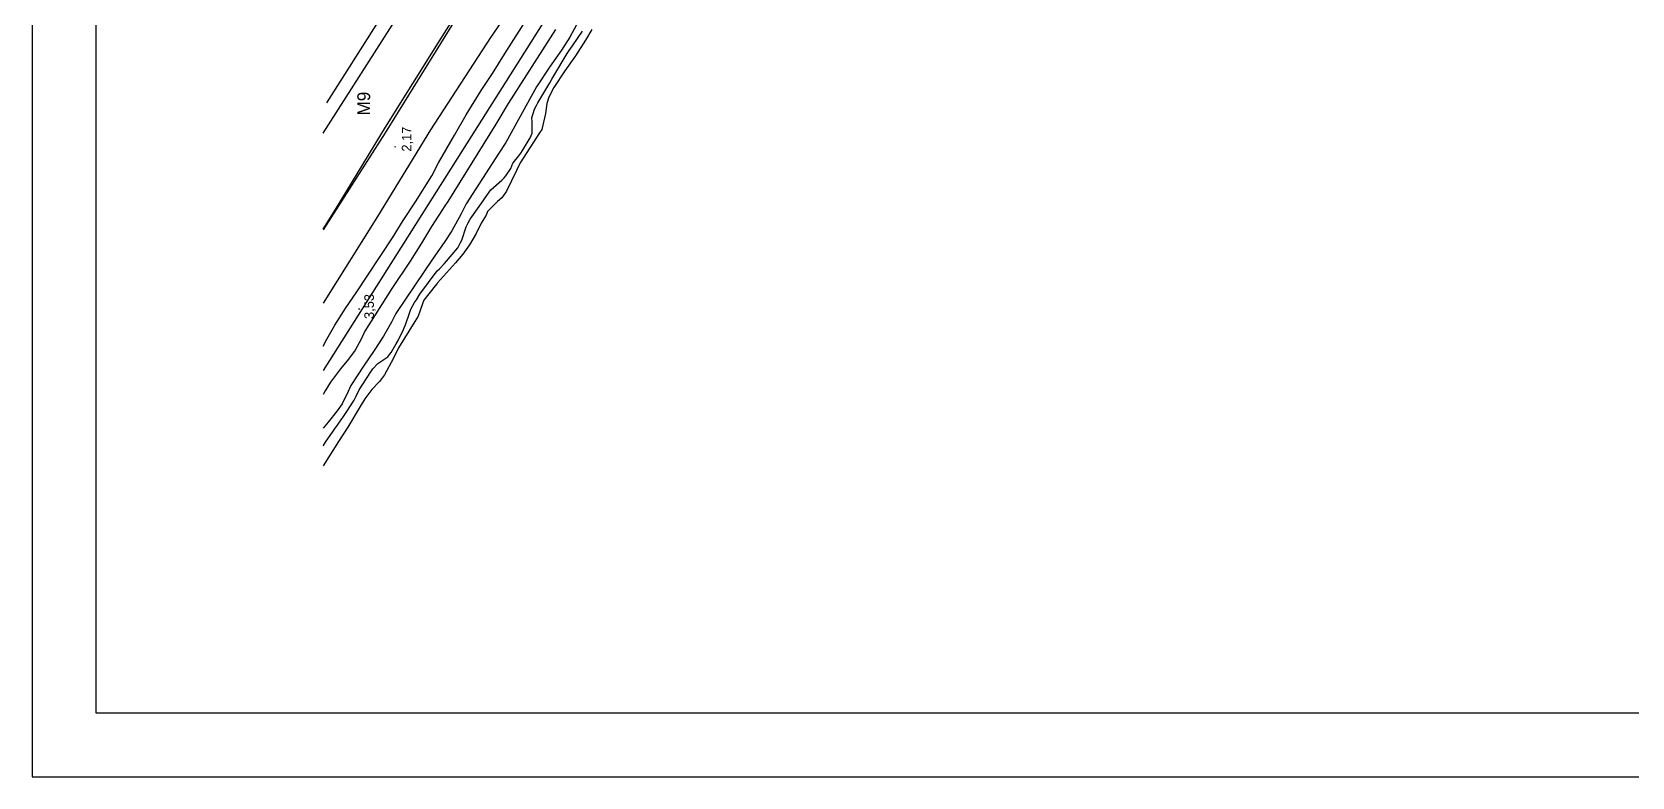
# Model space of a CAD drawing. Extents: x 731654 to 732244, y 4380181 to 4381208.
# Drawn here: x 731654.5 to 731904.6, y 4380181 to 4380297.4 of the extents above; entities that cross this region are included whole.
import ezdxf
from ezdxf.enums import TextEntityAlignment as Align

# ---------------------------------------------------------------- set-up
doc = ezdxf.new("R2010")
doc.units = 0
doc.linetypes.add('DASHED', pattern=[0])
doc.linetypes.add('HIDDEN', pattern=[0])
doc.layers.get('0').update_dxf_attribs({"linetype": 'CONTINUOUS'})
for name, color, linetype in [('14', 7, 'CONTINUOUS'), ('24', 7, 'CONTINUOUS'), ('39', 7, 'CONTINUOUS'), ('40', 7, 'CONTINUOUS'), ('44', 7, 'CONTINUOUS'), ('48', 7, 'CONTINUOUS'), ('8', 7, 'CONTINUOUS'), ('9', 7, 'CONTINUOUS')]:
    doc.layers.add(name, color=color, linetype=linetype)

msp = doc.modelspace()

# ---------------------------------------------------------------- linework, layer by layer
at = {"layer": '14', "color": 0, "linetype": 'CONTINUOUS'}
msp.add_lwpolyline([(731700.57, 4380286.32), (731716.75, 4380311.8), (731751.79, 4380366.81), (731787.58, 4380424.44), (731832.13, 4380494.25), (731879.71, 4380569.63), (731912.51, 4380621.17)], dxfattribs=at)
at = {"layer": '24', "color": 0, "linetype": 'CONTINUOUS'}
msp.add_lwpolyline([(731742, 4380297.81), (731741, 4380296.12), (731739.43, 4380293.69), (731737.78, 4380291.35), (731736.06, 4380288.73), (731735.28, 4380287.23), (731734.99, 4380286.23), (731734.74, 4380284.69), (731734.19, 4380282.17), (731733.85, 4380281.67), (731730.78, 4380276.98), (731730.23, 4380275.78), (731728.66, 4380272.53), (731727.94, 4380271.5), (731727.26, 4380270.9), (731725.72, 4380269.34), (731725.47, 4380268.76), (731724.73, 4380267.54), (731723.93, 4380265.9), (731722.9, 4380264.15), (731721.84, 4380262.67), (731720.67, 4380261.35), (731717.88, 4380258.19), (731717.83, 4380258.12), (731717.5, 4380257.73), (731715.72, 4380255.5), (731715.56, 4380254.92), (731714.85, 4380252.98), (731714.33, 4380252.17), (731711.78, 4380248.04), (731710.98, 4380246.42), (731709.58, 4380243.83), (731708.8, 4380242.8), (731707.62, 4380241.53), (731706.52, 4380240.1), (731705.82, 4380238.88), (731703.89, 4380235.65), (731702.43, 4380233.44), (731700, 4380229.63)], dxfattribs=at)
at = {"layer": '39', "color": 0, "linetype": 'CONTINUOUS'}
msp.add_lwpolyline([(732138.29, 4380958.72), (732084.2, 4380873.63), (732030.91, 4380789.25), (731976.5, 4380705.14), (731922.83, 4380620.78), (731869.45, 4380536.25), (731815.74, 4380451.33), (731762.28, 4380366.57), (731709.68, 4380281.67), (731700, 4380266.52)], dxfattribs=at)
at = {"layer": '40', "color": 0, "linetype": 'CONTINUOUS'}
msp.add_lwpolyline([(732168.46, 4380994.14), (732149.24, 4380954.55), (731700, 4380244.54)], dxfattribs=at)
at = {"layer": '44', "color": 0, "linetype": 'CONTINUOUS'}
for points in [[(731700, 4380248.33), (731700.56, 4380249.41), (731701.84, 4380251.58), (731703.55, 4380254.29), (731705.18, 4380256.66), (731710.86, 4380265.23), (731712.54, 4380267.96), (731714.44, 4380270.88), (731716.98, 4380274.94), (731718.06, 4380276.94), (731720.52, 4380281.31), (731722.38, 4380284.46), (731724.71, 4380288.25), (731726.46, 4380290.91), (731728.37, 4380293.94), (731738.86, 4380310.5)], [(731739.62, 4380298.51), (731738.55, 4380296.61), (731737.25, 4380294.59), (731735.49, 4380292.05), (731733.36, 4380288.85), (731732.54, 4380287.31), (731728.56, 4380280.14), (731727.45, 4380278.48), (731722.36, 4380270.56), (731721.57, 4380269), (731720.1, 4380266.33), (731718.94, 4380264.54), (731717.2, 4380262.05), (731711.39, 4380253.41), (731710.71, 4380252.07), (731709.45, 4380249.88), (731708, 4380247.62), (731706.32, 4380245.21), (731704.31, 4380242.19), (731703.91, 4380241.21), (731702.96, 4380239.3), (731702.21, 4380238.21), (731700.81, 4380236.46), (731700, 4380235.48)], [(731736.35, 4380297.82), (731728.95, 4380286.21), (731727.01, 4380283.03), (731719.49, 4380270.9), (731718.94, 4380270.09), (731718.65, 4380269.67), (731716.93, 4380267.01), (731715.38, 4380264.42), (731713.59, 4380261.61), (731710.75, 4380257.32), (731706.52, 4380250.67), (731705.94, 4380249.4), (731704.99, 4380247.71), (731703.99, 4380246.3), (731702.7, 4380244.76), (731701.14, 4380242.69), (731700.32, 4380241.32), (731700, 4380240.74)], [(731738.48, 4380294.54), (731738.96, 4380295.23), (731740.57, 4380297.53)], [(731700, 4380232.73), (731700.05, 4380232.81), (731700.39, 4380233.33), (731701.58, 4380235.04), (731701.89, 4380235.48), (731702.09, 4380235.76), (731703.18, 4380237.33), (731703.49, 4380237.79), (731703.73, 4380238.13), (731704.84, 4380239.9), (731705.18, 4380240.5), (731705.64, 4380241.48), (731707.45, 4380244.31), (731707.76, 4380244.75), (731708.54, 4380245.62), (731710.1, 4380246.67), (731710.43, 4380247.05), (731710.65, 4380247.33), (731711.41, 4380248.69), (731711.73, 4380249.19), (731711.78, 4380249.29), (731712.58, 4380250.92), (731712.93, 4380251.79), (731713.43, 4380253.34), (731713.7, 4380254.1), (731714.27, 4380255.12), (731714.58, 4380255.58), (731715.13, 4380256.42), (731717.81, 4380260.07), (731718.17, 4380260.42), (731719, 4380261.23), (731721.05, 4380263.67), (731721.4, 4380264.42), (731721.67, 4380264.89), (731722.34, 4380266.98), (731722.67, 4380267.6), (731723.01, 4380268.14), (731725.03, 4380271.04), (731725.35, 4380271.48), (731726.24, 4380272.75), (731727.92, 4380274.28), (731728.29, 4380274.62), (731728.56, 4380274.94), (731729.32, 4380276.09), (731729.68, 4380276.92), (731729.69, 4380276.94), (731730.58, 4380278.04), (731730.89, 4380278.48), (731731.16, 4380278.88), (731732.36, 4380280.85), (731732.66, 4380281.6), (731732.66, 4380283.37), (731732.63, 4380283.98), (731733.02, 4380285.33), (731733.35, 4380285.94), (731733.57, 4380286.34), (731735.43, 4380289.48), (731735.75, 4380290.04), (731736.08, 4380290.58), (731738.16, 4380294.03), (731738.48, 4380294.54)]]:
    msp.add_lwpolyline(points, dxfattribs=at)
at = {"layer": '8', "color": 0, "linetype": 'DASHED'}
msp.add_lwpolyline([(731700, 4380266.58), (731701.95, 4380269.66), (731709.73, 4380282.51), (731718.28, 4380296.19), (731728.39, 4380312.17), (731732.99, 4380319.57), (731740.71, 4380331.07), (731749.56, 4380342.96), (731758.96, 4380355.06), (731768.89, 4380367.44), (731776.72, 4380376.6), (731780.96, 4380382.05), (731784.06, 4380386.42), (731786.61, 4380393.94), (731790.89, 4380406.91), (731795.63, 4380417.61), (731806.22, 4380437.13), (731818.97, 4380456.73), (731830.89, 4380475.58), (731840.93, 4380490.8), (731850.42, 4380505.02), (731859.33, 4380518.56), (731866.11, 4380528.04)], dxfattribs=at)
at = {"layer": '8', "color": 0, "linetype": 'CONTINUOUS'}
msp.add_lwpolyline([(731733.65, 4380307.48), (731726.17, 4380296.56), (731716.79, 4380282.11), (731708.5, 4380268.59), (731700, 4380255.01)], dxfattribs=at)
at = {"layer": '9', "color": 0, "linetype": 'HIDDEN'}
msp.add_lwpolyline([(731700, 4380281.58), (731733.22, 4380333.58), (731772.14, 4380394.71), (731811.19, 4380457.03), (731846.1, 4380511.3), (731879.89, 4380564.79), (731914.56, 4380618.69)], dxfattribs=at)

# ---------------------------------------------------------------- texts
at = {"layer": '39', "color": 0, "linetype": 'CONTINUOUS'}
msp.add_text('M9   ', height=2, rotation=90, dxfattribs=at).set_placement((731706.35, 4380287.33), align=Align.MIDDLE)
at = {"layer": '48', "color": 0, "linetype": 'CONTINUOUS'}
for s, p in [(' 2,17', (731713.81, 4380278.16)), ('.', (731711.39, 4380279.19)), (' 3,53', (731707.94, 4380252.01)), ('.', (731705.75, 4380253.83))]:
    msp.add_text(s, height=1.5, rotation=90, dxfattribs=at).set_placement(p)

# ---------------------------------------------------------------- meshes
at = {"color": 0, "linetype": 'CONTINUOUS'}
mesh = msp.add_polyface(dxfattribs=at)
corners = [(731962.5, 4380181), (731654.5, 4381207.5), (732244, 4380181), (732244, 4381207.5), (731654.5, 4380181)]
mesh.append_faces([[corners[k] for k in face] for face in [(0, 1, 4), (1, 0, 2, 3)]], dxfattribs={"vtx0": -1, "color": 0})
mesh = msp.add_polyface(dxfattribs=at)
corners = [(732234, 4380191), (731962.5, 4381011), (731962.5, 4380191), (731664.5, 4381011), (732234, 4381011), (731664.5, 4380191)]
mesh.append_faces([[corners[k] for k in face] for face in [(1, 0, 4), (2, 3, 5)]], dxfattribs={"vtx0": -1, "color": 0})
mesh.append_faces([[corners[k] for k in face] for face in [(0, 1, 3, 2)]], dxfattribs={"vtx0": -1, "vtx2": -1, "color": 0})

doc.saveas('drawing.dxf')
